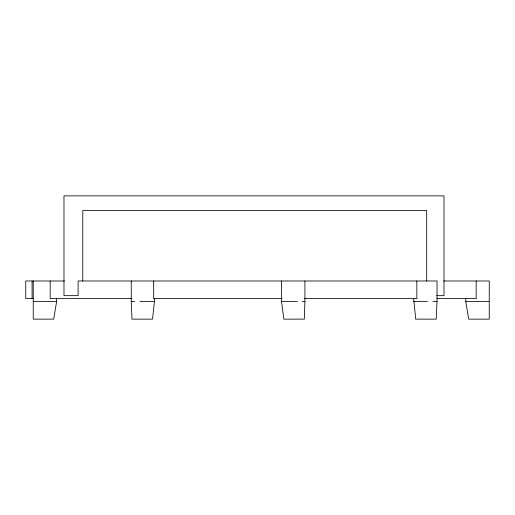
<?xml version="1.0" encoding="UTF-8"?>
<svg xmlns="http://www.w3.org/2000/svg" width="515" height="515" viewBox="0 0 515 515"><rect width="100%" height="100%" fill="white"/><g stroke="black" fill="none" stroke-linecap="round" stroke-linejoin="round"><path stroke-width="0.77" d="M304.919 280.984L304.919 301.526L304.294 319.133L283.836 319.133L281.531 301.526L281.531 280.984M436.791 295.661L443.994 295.661L443.994 195.867L63.982 195.867L63.982 295.661L78.113 295.661L78.113 280.984L437.029 280.984L437.029 301.526L436.186 319.133L415.727 319.133L413.642 298.591M154.725 298.591L152.524 319.133L131.982 319.133L131.248 301.526L131.248 280.984M56.624 298.591L56.624 301.526L53.702 319.133L33.237 319.133L33.237 280.984M64.504 280.984L25.75 280.984L25.75 298.591L33.726 298.591M443.563 280.984L489.25 280.984L489.25 319.133L468.708 319.133L465.772 301.526L465.772 298.591M131.962 298.591L50.18 298.591L50.18 280.984M282.136 298.591L153.676 298.591L153.676 280.984M304.404 298.591L416.847 298.591L416.847 280.984M436.99 298.591L476.163 298.591L476.163 280.984M33.372 301.526L56.624 301.526M131.248 301.526L134.692 301.526M139.951 301.526L154.725 301.526M281.531 301.526L297.239 301.526M302.215 301.526L304.919 301.526M413.642 301.526L427.373 301.526M432.883 301.526L437.029 301.526M465.772 301.526L488.851 301.526M426.678 280.984L426.678 210.538L82.767 210.538L82.767 280.984M32.085 280.984L32.085 298.591"/></g></svg>
